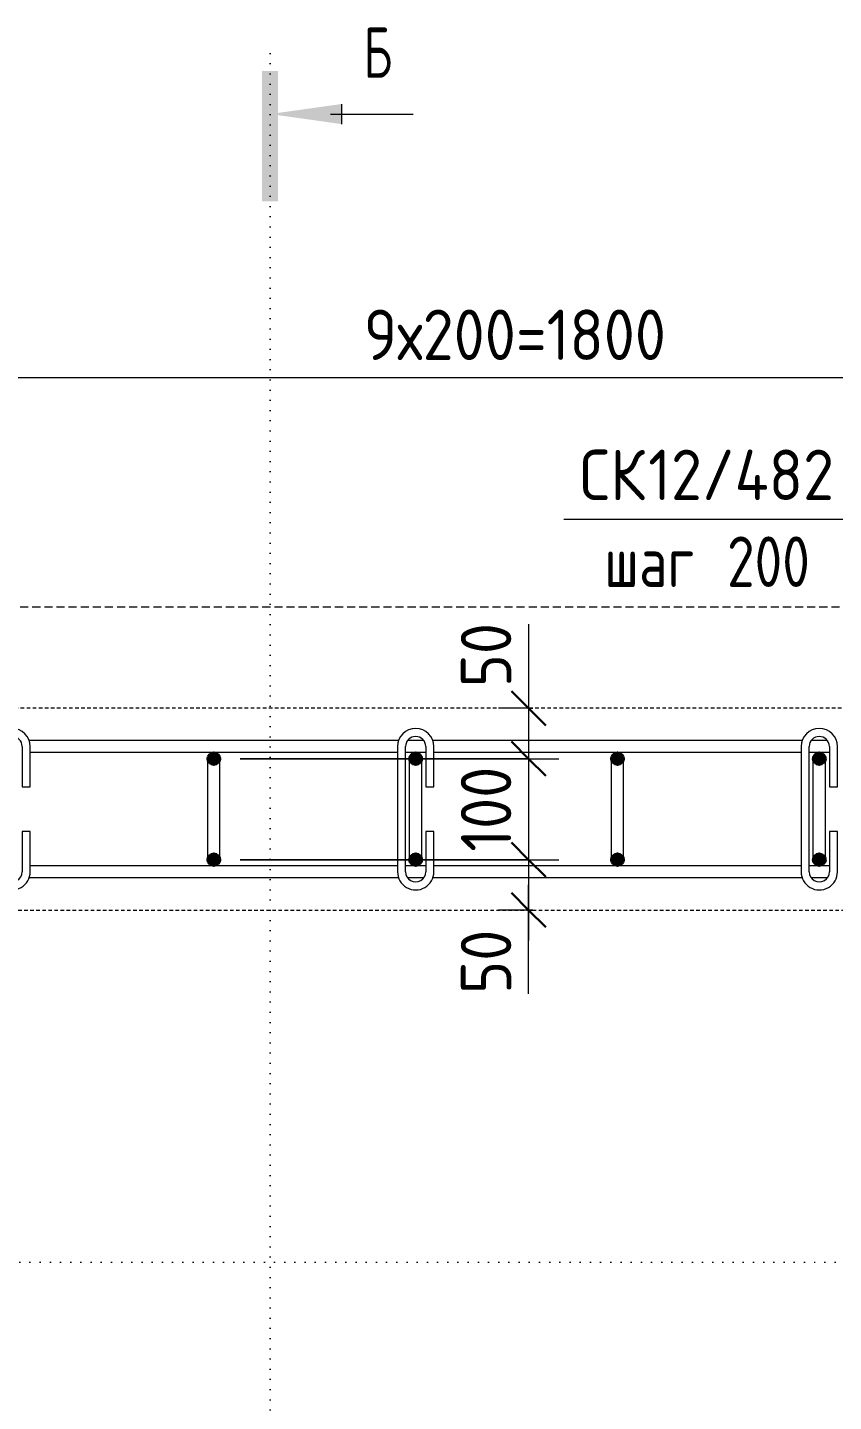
# Model space of a CAD drawing. Header units: millimetres. Extents: x 28908 to 47912, y -2577 to 78399.
# Drawn here: x 30215 to 31014, y 77038 to 78399 of the extents above; entities that cross this region are included whole.
import ezdxf

# ---------------------------------------------------------------- set-up
doc = ezdxf.new("R2010")
doc.units = ezdxf.units.MM
for name, pattern in [('01 Штриховая _4 мм_', [6, 3.5, -2.5]), ('01 Штриховая _8 мм_', [12, 8, -4]), ('04 Пунктир 10мм', [10, 0, -10])]:
    doc.linetypes.add(name, pattern=pattern)
for name, color, linetype, lineweight in [('AA_Dim', 7, 'Continuous', 9), ('AA_Dim-20', 7, 'Continuous', 9), ('AA_Oformlenie', 7, 'Continuous', 9), ('AA_Razrez', 7, 'Continuous', 9), ('AA_Vinoska', 7, 'Continuous', 9), ('KR_Armatura', 7, 'Continuous', 20), ('KR_Armatura_Tonkie', 7, 'Continuous', 20)]:
    doc.layers.add(name, color=color, linetype=linetype, lineweight=lineweight)
doc.layers.add('AF_Stena_Опалубка', color=7, linetype='Continuous', lineweight=20, true_color=0x0063c6)
doc.layers.add('KR_Fundament', color=7, linetype='Continuous', lineweight=20, true_color=0x804000)
doc.styles.add('ISOCPEUR', font='isocpeur.TTF', dxfattribs={"width": 0.7, "height": 50})
doc.styles.add('ISOCPEUR_1', font='isocpeur.TTF', dxfattribs={"width": 0.9, "height": 50})
doc.styles.add('ISOCPEUR_2', font='isocpeur.TTF', dxfattribs={"width": 0.8, "height": 50})
doc.dimstyles.new('00_Точн_3_знака__прозр_', dxfattribs={"dimscale": 304.8, "dimtxt": 50.137748, "dimasz": 0.111549, "dimexe": 0.098425, "dimexo": 0.065617, "dimgap": 0.006562, "dimtad": 1, "dimdec": 3, "dimrnd": 0.001, "dimdsep": 46, "dimtxsty": 'ISOCPEUR_1', "dimblk1": 'OBLIQUE', "dimblk2": 'OBLIQUE', "dimsah": 1, "dimcen": 0.09, "dimdle": 0.098425, "dimazin": 0, "dimtfac": 1, "dimtdec": 4, "dimtix": 1, "dimtmove": 0, "dimatfit": 3, "dimfxl": 1, "dimtvp": 1, "dimtolj": 1, "dimtzin": 0, "dimlwd": 18, "dimlwe": 18, "dimarcsym": 2})
doc.dimstyles.new('00_Точн_3_знака__прозр__1', dxfattribs={"dimscale": 304.8, "dimtxt": 50.137748, "dimasz": 0.111549, "dimexe": 0.098425, "dimexo": 0.065617, "dimgap": 0.006562, "dimtad": 1, "dimdec": 3, "dimrnd": 0.001, "dimdsep": 46, "dimtxsty": 'ISOCPEUR_1', "dimblk1": 'OBLIQUE', "dimblk2": 'OBLIQUE', "dimsah": 1, "dimcen": 0.09, "dimdle": 0.098425, "dimazin": 0, "dimtfac": 1, "dimtdec": 4, "dimtix": 1, "dimtmove": 1, "dimatfit": 3, "dimfxl": 1, "dimtvp": 1, "dimtolj": 1, "dimtzin": 0, "dimlwd": 18, "dimlwe": 18, "dimarcsym": 2})

# ---------------------------------------------------------------- blocks, each defined once
blk = doc.blocks.new('079_Шпилька _ЭлУзла_ - d8 А240-3881866-План армирования стен')
at = {"layer": 'AA_Oformlenie'}
for p, q in [((40, 18), (0, 18)), ((40, 10), (40, 18)), ((124, 18), (84, 18)), ((84, 18), (84, 10)), ((0, 10), (40, 10)), ((84, 10), (124, 10)), ((124, -10), (0, -10)), ((0, -18), (124, -18))]:
    blk.add_line(p, q, dxfattribs=at)
for centre, radius, start, end in [((0, 0), 18, 90, 270), ((124, 0), 18, 270, 90), ((0, 0), 10, 90, 270), ((124, 0), 10, 270, 90)]:
    blk.add_arc(centre, radius, start, end, dxfattribs=at)
blk = doc.blocks.new('Разрез - Номер узла_ сзади-394133-План армирования стен')
at = {"layer": 'AA_Razrez'}
for points in [[(7.329, 0.404), (7.329, -0.394), (0.873, -0.394), (0.873, 0.404)], [(3.497, -3.533), (2.503, -3.533), (3, 0)]]:
    blk.add_hatch(color=256, dxfattribs=at).paths.add_polyline_path(points)
for p, q in [((3, -3), (3, -7.096)), ((2.503, -3.533), (3.497, -3.533))]:
    blk.add_line(p, q, dxfattribs=at)
blk = doc.blocks.new('DIMBLOCK3-План армирования стен')
at = {"layer": 'AA_Dim-20', "color": 30, "lineweight": 18, "true_color": 0xff8000, "transparency": 16777216}
for p, q in [((29800.1, 78052.6), (29800.1, 78082.6)), ((31600.1, 78052.6), (31600.1, 78082.6)), ((31680.1, 78052.6), (31680.1, 78082.6)), ((29800.1, 78052.6), (31600.1, 78052.6)), ((29800.1, 78052.6), (29800.1, 77701)), ((31600.1, 78052.6), (31600.1, 77701)), ((31680.1, 78052.6), (31680.1, 77545))]:
    blk.add_line(p, q, dxfattribs=at)
at = {"layer": 'AA_Dim-20', "color": 30, "lineweight": 30, "true_color": 0xff8000, "transparency": 16777216}
for p, q in [((29800.1, 78052.6), (29817.1, 78069.6)), ((31600.1, 78052.6), (31617.1, 78069.6)), ((31680.1, 78052.6), (31697.1, 78069.6)), ((29800.1, 78052.6), (29783.1, 78035.6)), ((31600.1, 78052.6), (31583.1, 78035.6)), ((31680.1, 78052.6), (31663.1, 78035.6))]:
    blk.add_line(p, q, dxfattribs=at)
at = {"layer": 'AA_Dim-20', "color": 0, "lineweight": 18, "transparency": 16777216, "insert": (30548.7, 78119.8), "char_height": 50, "width": 363.262, "attachment_point": 1, "line_spacing_factor": 1.135194, "style": 'ISOCPEUR_1'}
blk.add_mtext('9х200=1800', dxfattribs=at)
blk = doc.blocks.new('_None')
blk = doc.blocks.new('DIMBLOCK18-План армирования стен')
at = {"layer": 'AA_Dim-20', "color": 30, "lineweight": 18, "true_color": 0xff8000, "transparency": 16777216}
for p, q in [((30712, 77808.2), (30712, 77725.8)), ((30712, 77755), (30712, 77675)), ((30716, 77725), (30682, 77725)), ((30712, 77725.8), (30712, 77700)), ((30712, 77725), (30716, 77725)), ((30426.1, 77675), (30742, 77675)), ((30712, 77675), (30426.1, 77675))]:
    blk.add_line(p, q, dxfattribs=at)
at = {"layer": 'AA_Dim-20', "color": 30, "lineweight": 30, "true_color": 0xff8000, "transparency": 16777216}
for p, q in [((30712, 77725), (30695, 77742)), ((30712, 77725), (30729, 77708)), ((30712, 77675), (30695, 77692)), ((30712, 77675), (30729, 77658))]:
    blk.add_line(p, q, dxfattribs=at)
at = {"layer": 'AA_Dim-20', "color": 0, "lineweight": 18, "transparency": 16777216, "insert": (30644.8, 77745.8), "char_height": 50, "width": 74.923, "attachment_point": 1, "rotation": 90, "line_spacing_factor": 1.135194, "style": 'ISOCPEUR_1'}
blk.add_mtext('50', dxfattribs=at)
blk = doc.blocks.new('_Oblique')
at = {"color": 0, "linetype": 'ByBlock', "lineweight": -2}
blk.add_line((-0.5, -0.5), (0.5, 0.5), dxfattribs=at)
blk = doc.blocks.new('DIMBLOCK19-План армирования стен')
at = {"layer": 'AA_Dim-20', "color": 30, "lineweight": 30, "true_color": 0xff8000, "transparency": 16777216}
for p, q in [((30712, 77675), (30695, 77692)), ((30712, 77675), (30729, 77658)), ((30712, 77575), (30695, 77592)), ((30712, 77575), (30729, 77558))]:
    blk.add_line(p, q, dxfattribs=at)
at = {"layer": 'AA_Dim-20', "color": 30, "lineweight": 18, "true_color": 0xff8000, "transparency": 16777216}
for p, q in [((30426.1, 77675), (30742, 77675)), ((30712, 77675), (30426.1, 77675)), ((30712, 77675), (30712, 77575)), ((30426.1, 77575), (30742, 77575)), ((30712, 77575), (30426.1, 77575))]:
    blk.add_line(p, q, dxfattribs=at)
at = {"layer": 'AA_Dim-20', "color": 0, "lineweight": 18, "transparency": 16777216, "insert": (30644.8, 77582.9), "char_height": 50, "width": 101.032, "attachment_point": 1, "rotation": 90, "line_spacing_factor": 1.135194, "style": 'ISOCPEUR_1'}
blk.add_mtext('100', dxfattribs=at)
blk = doc.blocks.new('DIMBLOCK20-План армирования стен')
at = {"layer": 'AA_Dim-20', "color": 30, "lineweight": 30, "true_color": 0xff8000, "transparency": 16777216}
for p, q in [((30712, 77575), (30695, 77592)), ((30712, 77575), (30729, 77558)), ((30712, 77525), (30695, 77542)), ((30712, 77525), (30729, 77508))]:
    blk.add_line(p, q, dxfattribs=at)
at = {"layer": 'AA_Dim-20', "color": 30, "lineweight": 18, "true_color": 0xff8000, "transparency": 16777216}
for p, q in [((30426.1, 77575), (30742, 77575)), ((30712, 77575), (30426.1, 77575)), ((30712, 77575), (30712, 77495)), ((30712, 77524.5), (30712, 77550)), ((30716, 77525), (30682, 77525)), ((30712, 77525), (30716, 77525)), ((30712, 77442.1), (30712, 77524.5))]:
    blk.add_line(p, q, dxfattribs=at)
at = {"layer": 'AA_Dim-20', "color": 0, "lineweight": 18, "transparency": 16777216, "insert": (30644.8, 77442.1), "char_height": 50, "width": 74.923, "attachment_point": 1, "rotation": 90, "line_spacing_factor": 1.135194, "style": 'ISOCPEUR_1'}
blk.add_mtext('50', dxfattribs=at)
blk = doc.blocks.new('042_М_Арматуры - Диам длина поз _ Шаг-2260295-План армирования стен')
at = {"layer": 'AA_Vinoska'}
blk.add_line((-7, 0), (7, 0), dxfattribs=at)

msp = doc.modelspace()

# ---------------------------------------------------------------- hatches: boundary and pattern name
at = {"layer": 'KR_Armatura', "lineweight": 35}
h = msp.add_hatch(color=256, dxfattribs=at)
edge = h.paths.add_edge_path()
edge.add_arc((30400.0616, 77675), 6, 0, 360)
for points in [[(30397.0616, 77669.8038), (30403.0616, 77669.8038), (30406.0616, 77675), (30403.0616, 77680.1962), (30397.0616, 77680.1962), (30394.0616, 77675)], [(30597.0616, 77669.8038), (30603.0616, 77669.8038), (30606.0616, 77675), (30603.0616, 77680.1962), (30597.0616, 77680.1962), (30594.0616, 77675)], [(30797.0616, 77669.8038), (30803.0616, 77669.8038), (30806.0616, 77675), (30803.0616, 77680.1962), (30797.0616, 77680.1962), (30794.0616, 77675)], [(31003.0616, 77669.8038), (31006.0616, 77675), (31003.0616, 77680.1962), (30997.0616, 77680.1962), (30994.0616, 77675), (30997.0616, 77669.8038)], [(30397.0616, 77569.8038), (30403.0616, 77569.8038), (30406.0616, 77575), (30403.0616, 77580.1962), (30397.0616, 77580.1962), (30394.0616, 77575)], [(30597.0616, 77569.8038), (30603.0616, 77569.8038), (30606.0616, 77575), (30603.0616, 77580.1962), (30597.0616, 77580.1962), (30594.0616, 77575)], [(30797.0616, 77569.8038), (30803.0616, 77569.8038), (30806.0616, 77575), (30803.0616, 77580.1962), (30797.0616, 77580.1962), (30794.0616, 77575)], [(31003.0616, 77569.8038), (31006.0616, 77575), (31003.0616, 77580.1962), (30997.0616, 77580.1962), (30994.0616, 77575), (30997.0616, 77569.8038)]]:
    msp.add_hatch(color=256, dxfattribs=at).paths.add_polyline_path(points)
h = msp.add_hatch(color=256, dxfattribs=at)
edge = h.paths.add_edge_path()
edge.add_arc((30600.0616, 77675), 6, 0, 360)
h = msp.add_hatch(color=256, dxfattribs=at)
edge = h.paths.add_edge_path()
edge.add_arc((30800.0616, 77675), 6, 0, 360)
h = msp.add_hatch(color=256, dxfattribs=at)
edge = h.paths.add_edge_path()
edge.add_arc((31000.0616, 77675), 6, 0, 360)
h = msp.add_hatch(color=256, dxfattribs=at)
edge = h.paths.add_edge_path()
edge.add_arc((30400.0616, 77575), 6, 0, 360)
h = msp.add_hatch(color=256, dxfattribs=at)
edge = h.paths.add_edge_path()
edge.add_arc((30600.0616, 77575), 6, 0, 360)
h = msp.add_hatch(color=256, dxfattribs=at)
edge = h.paths.add_edge_path()
edge.add_arc((30800.0616, 77575), 6, 0, 360)
h = msp.add_hatch(color=256, dxfattribs=at)
edge = h.paths.add_edge_path()
edge.add_arc((31000.0616, 77575), 6, 0, 360)

# ---------------------------------------------------------------- linework, layer by layer
at = {"layer": 'AA_Razrez', "color": 7, "linetype": '04 Пунктир 10мм', "true_color": 0xffffff}
for p, q in [((30455.7915, 78373.3912), (30455.7915, 75626.996)), ((28924.9772, 77176.3546), (34821.7955, 77176.3546))]:
    msp.add_line(p, q, dxfattribs=at)
at = {"layer": 'AF_Stena_Опалубка', "linetype": '01 Штриховая _4 мм_'}
for p, q in [((31880.0616, 77725), (29720.0616, 77725)), ((29720.0616, 77525), (31680.0616, 77525))]:
    msp.add_line(p, q, dxfattribs=at)
at = {"layer": 'KR_Armatura', "lineweight": 35}
for p, q in [((30397.0616, 77680.1962), (30394.0616, 77675)), ((30394.0616, 77675), (30397.0616, 77669.8038)), ((30403.0616, 77680.1962), (30397.0616, 77680.1962)), ((30397.0616, 77669.8038), (30403.0616, 77669.8038)), ((30406.0616, 77675), (30403.0616, 77680.1962)), ((30403.0616, 77669.8038), (30406.0616, 77675)), ((30597.0616, 77680.1962), (30594.0616, 77675)), ((30594.0616, 77675), (30597.0616, 77669.8038)), ((30603.0616, 77680.1962), (30597.0616, 77680.1962)), ((30597.0616, 77669.8038), (30603.0616, 77669.8038)), ((30606.0616, 77675), (30603.0616, 77680.1962)), ((30603.0616, 77669.8038), (30606.0616, 77675)), ((30797.0616, 77680.1962), (30794.0616, 77675)), ((30794.0616, 77675), (30797.0616, 77669.8038)), ((30803.0616, 77680.1962), (30797.0616, 77680.1962)), ((30797.0616, 77669.8038), (30803.0616, 77669.8038)), ((30806.0616, 77675), (30803.0616, 77680.1962)), ((30803.0616, 77669.8038), (30806.0616, 77675)), ((30997.0616, 77680.1962), (30994.0616, 77675)), ((30994.0616, 77675), (30997.0616, 77669.8038)), ((31003.0616, 77680.1962), (30997.0616, 77680.1962)), ((30997.0616, 77669.8038), (31003.0616, 77669.8038)), ((31006.0616, 77675), (31003.0616, 77680.1962)), ((31003.0616, 77669.8038), (31006.0616, 77675)), ((30397.0616, 77580.1962), (30394.0616, 77575)), ((30394.0616, 77575), (30397.0616, 77569.8038)), ((30403.0616, 77580.1962), (30397.0616, 77580.1962)), ((30406.0616, 77575), (30403.0616, 77580.1962)), ((30403.0616, 77569.8038), (30406.0616, 77575)), ((30597.0616, 77580.1962), (30594.0616, 77575)), ((30594.0616, 77575), (30597.0616, 77569.8038)), ((30603.0616, 77580.1962), (30597.0616, 77580.1962)), ((30606.0616, 77575), (30603.0616, 77580.1962)), ((30603.0616, 77569.8038), (30606.0616, 77575)), ((30797.0616, 77580.1962), (30794.0616, 77575)), ((30794.0616, 77575), (30797.0616, 77569.8038)), ((30803.0616, 77580.1962), (30797.0616, 77580.1962)), ((30806.0616, 77575), (30803.0616, 77580.1962)), ((30803.0616, 77569.8038), (30806.0616, 77575)), ((30997.0616, 77580.1962), (30994.0616, 77575)), ((30994.0616, 77575), (30997.0616, 77569.8038)), ((31003.0616, 77580.1962), (30997.0616, 77580.1962)), ((31006.0616, 77575), (31003.0616, 77580.1962)), ((31003.0616, 77569.8038), (31006.0616, 77575)), ((30397.0616, 77569.8038), (30403.0616, 77569.8038)), ((30597.0616, 77569.8038), (30603.0616, 77569.8038)), ((30797.0616, 77569.8038), (30803.0616, 77569.8038)), ((30997.0616, 77569.8038), (31003.0616, 77569.8038))]:
    msp.add_line(p, q, dxfattribs=at)
for centre in [(30400.0616, 77675), (30600.0616, 77675), (30800.0616, 77675), (31000.0616, 77675), (30400.0616, 77575), (30600.0616, 77575), (30800.0616, 77575), (31000.0616, 77575)]:
    msp.add_circle(centre, 6, dxfattribs=at)
at = {"layer": 'KR_Armatura_Tonkie'}
for p, q in [((30583.2305, 77693), (30216.8927, 77693)), ((30607.9545, 77693), (30592.1687, 77693)), ((30983.2305, 77693), (30616.8927, 77693)), ((31007.9545, 77693), (30992.1687, 77693)), ((30582.0616, 77681), (30218.0616, 77681)), ((30394.0616, 77639), (30394.0616, 77675)), ((30406.0616, 77639), (30406.0616, 77675)), ((30610.0616, 77681), (30590.0616, 77681)), ((30594.0616, 77639), (30594.0616, 77675)), ((30606.0616, 77639), (30606.0616, 77675)), ((30982.0616, 77681), (30618.0616, 77681)), ((30794.0616, 77639), (30794.0616, 77675)), ((30806.0616, 77639), (30806.0616, 77675)), ((31010.0616, 77681), (30990.0616, 77681)), ((30994.0616, 77639), (30994.0616, 77675)), ((31006.0616, 77639), (31006.0616, 77675)), ((30394.0616, 77611), (30394.0616, 77639)), ((30406.0616, 77611), (30406.0616, 77639)), ((30594.0616, 77611), (30594.0616, 77639)), ((30606.0616, 77611), (30606.0616, 77639)), ((30794.0616, 77611), (30794.0616, 77639)), ((30806.0616, 77611), (30806.0616, 77639)), ((30994.0616, 77611), (30994.0616, 77639)), ((31006.0616, 77611), (31006.0616, 77639)), ((30394.0616, 77575), (30394.0616, 77611)), ((30406.0616, 77575), (30406.0616, 77611)), ((30594.0616, 77575), (30594.0616, 77611)), ((30606.0616, 77575), (30606.0616, 77611)), ((30794.0616, 77575), (30794.0616, 77611)), ((30806.0616, 77575), (30806.0616, 77611)), ((30994.0616, 77575), (30994.0616, 77611)), ((31006.0616, 77575), (31006.0616, 77611)), ((30582.0616, 77569), (30218.0616, 77569)), ((30610.0616, 77569), (30590.0616, 77569)), ((30982.0616, 77569), (30618.0616, 77569)), ((31010.0616, 77569), (30990.0616, 77569)), ((30583.2305, 77557), (30216.8927, 77557)), ((30607.9545, 77557), (30592.1687, 77557)), ((30983.2305, 77557), (30616.8927, 77557)), ((31007.9545, 77557), (30992.1687, 77557))]:
    msp.add_line(p, q, dxfattribs=at)
for centre, start, end in [((30400.0616, 77675), 0, 180), ((30600.0616, 77675), 0, 180), ((30800.0616, 77675), 0, 180), ((31000.0616, 77675), 0, 180), ((30400.0616, 77575), 180, 0), ((30600.0616, 77575), 180, 0), ((30800.0616, 77575), 180, 0), ((31000.0616, 77575), 180, 0)]:
    msp.add_arc(centre, 6, start, end, dxfattribs=at)
at = {"layer": 'KR_Fundament', "linetype": '01 Штриховая _8 мм_'}
msp.add_line((34380.0616, 77825), (29520.0616, 77825), dxfattribs=at)

# ---------------------------------------------------------------- block references
at = {"layer": 'AA_Oformlenie', "rotation": 270}
for p in [(30200.0616, 77687), (30600.0616, 77687), (31000.0616, 77687)]:
    msp.add_blockref('079_Шпилька _ЭлУзла_ - d8 А240-3881866-План армирования стен', p, dxfattribs=at)
at = {"layer": 'AA_Razrez', "extrusion": (0, 0, -1), "xscale": 19.99999999999999, "yscale": 19.99999999999999, "zscale": 19.99999999999999, "rotation": 270.0000000000003}
msp.add_blockref('Разрез - Номер узла_ сзади-394133-План армирования стен', (-30455.7915, 78373.3912), dxfattribs=at)
at = {"layer": 'AA_Vinoska', "xscale": 19.99999999999999, "yscale": 19.99999999999999, "zscale": 19.99999999999999}
msp.add_blockref('042_М_Арматуры - Диам длина поз _ Шаг-2260295-План армирования стен', (30886.8145, 77912.0667), dxfattribs=at)

# ---------------------------------------------------------------- texts
at = {"layer": 'AA_Razrez', "insert": (30548.2741, 78399.2835), "char_height": 50, "width": 33.670875, "attachment_point": 1, "style": 'ISOCPEUR'}
msp.add_mtext('\\fISOCPEUR|b0|i0|c204|p34|;\\W.7;Б', dxfattribs=at)
at = {"layer": 'AA_Vinoska', "char_height": 50, "attachment_point": 1}
for s, insert, width, style in [('СК', (30762.6273, 77981.0717), 82.253137, 'ISOCPEUR_1'), ('12/482', (30830.4929, 77981.0717), 226.556887, 'ISOCPEUR_1'), (' 200', (30883.1556, 77895.0906), 133.4008, 'ISOCPEUR_2'), ('шаг', (30786.8473, 77895.0906), 116.7257, 'ISOCPEUR_2')]:
    msp.add_mtext(s, dxfattribs=dict(at, insert=insert, width=width, style=style))

# ---------------------------------------------------------------- dimensions: what is measured, and where the dimension line sits
at = {"layer": 'AA_Dim', "color": 30, "lineweight": 18, "true_color": 0xff8000}
dim = msp.add_linear_dim(base=(31600.0616, 78052.625), p1=(29800.0616, 77681), p2=(31600.0616, 77681), text='9х200=1800', dimstyle='00_Точн_3_знака__прозр_', override={"dimpost": '<>', "dimblk1": 'None', "dimblk2": 'None', "dimsah": 1, "dimfxl": 1800}, dxfattribs=at)
dim.commit()
dim.dimension.update_dxf_attribs({"geometry": 'DIMBLOCK3-План армирования стен', "text_midpoint": (30700.0616, 78079.625)})
for base, p1, p2, picture, middle in [((30711.9772, 77675), (30736.0188, 77725), (30406.0616, 77675), 'DIMBLOCK18-План армирования стен', (30678.1746, 77783.2334)), ((30711.9772, 77525), (30406.0616, 77575), (30736.0188, 77525), 'DIMBLOCK20-План армирования стен', (30678.1746, 77479.5376))]:
    dim = msp.add_linear_dim(base=base, p1=p1, p2=p2, angle=90, dimstyle='00_Точн_3_знака__прозр__1', override={"dimpost": '<>', "dimfxl": 333.724079}, dxfattribs=at)
    dim.commit()
    dim.dimension.update_dxf_attribs({"geometry": picture, "text_midpoint": middle, "dimtype": 160, "text_rotation": 90})
dim = msp.add_linear_dim(base=(30711.9772, 77575), p1=(30406.0616, 77675), p2=(30406.0616, 77575), angle=90, dimstyle='00_Точн_3_знака__прозр_', override={"dimpost": '<>', "dimfxl": 100}, dxfattribs=at)
dim.commit()
dim.dimension.update_dxf_attribs({"geometry": 'DIMBLOCK19-План армирования стен', "text_midpoint": (30684.9772, 77625)})

doc.saveas('drawing.dxf')
